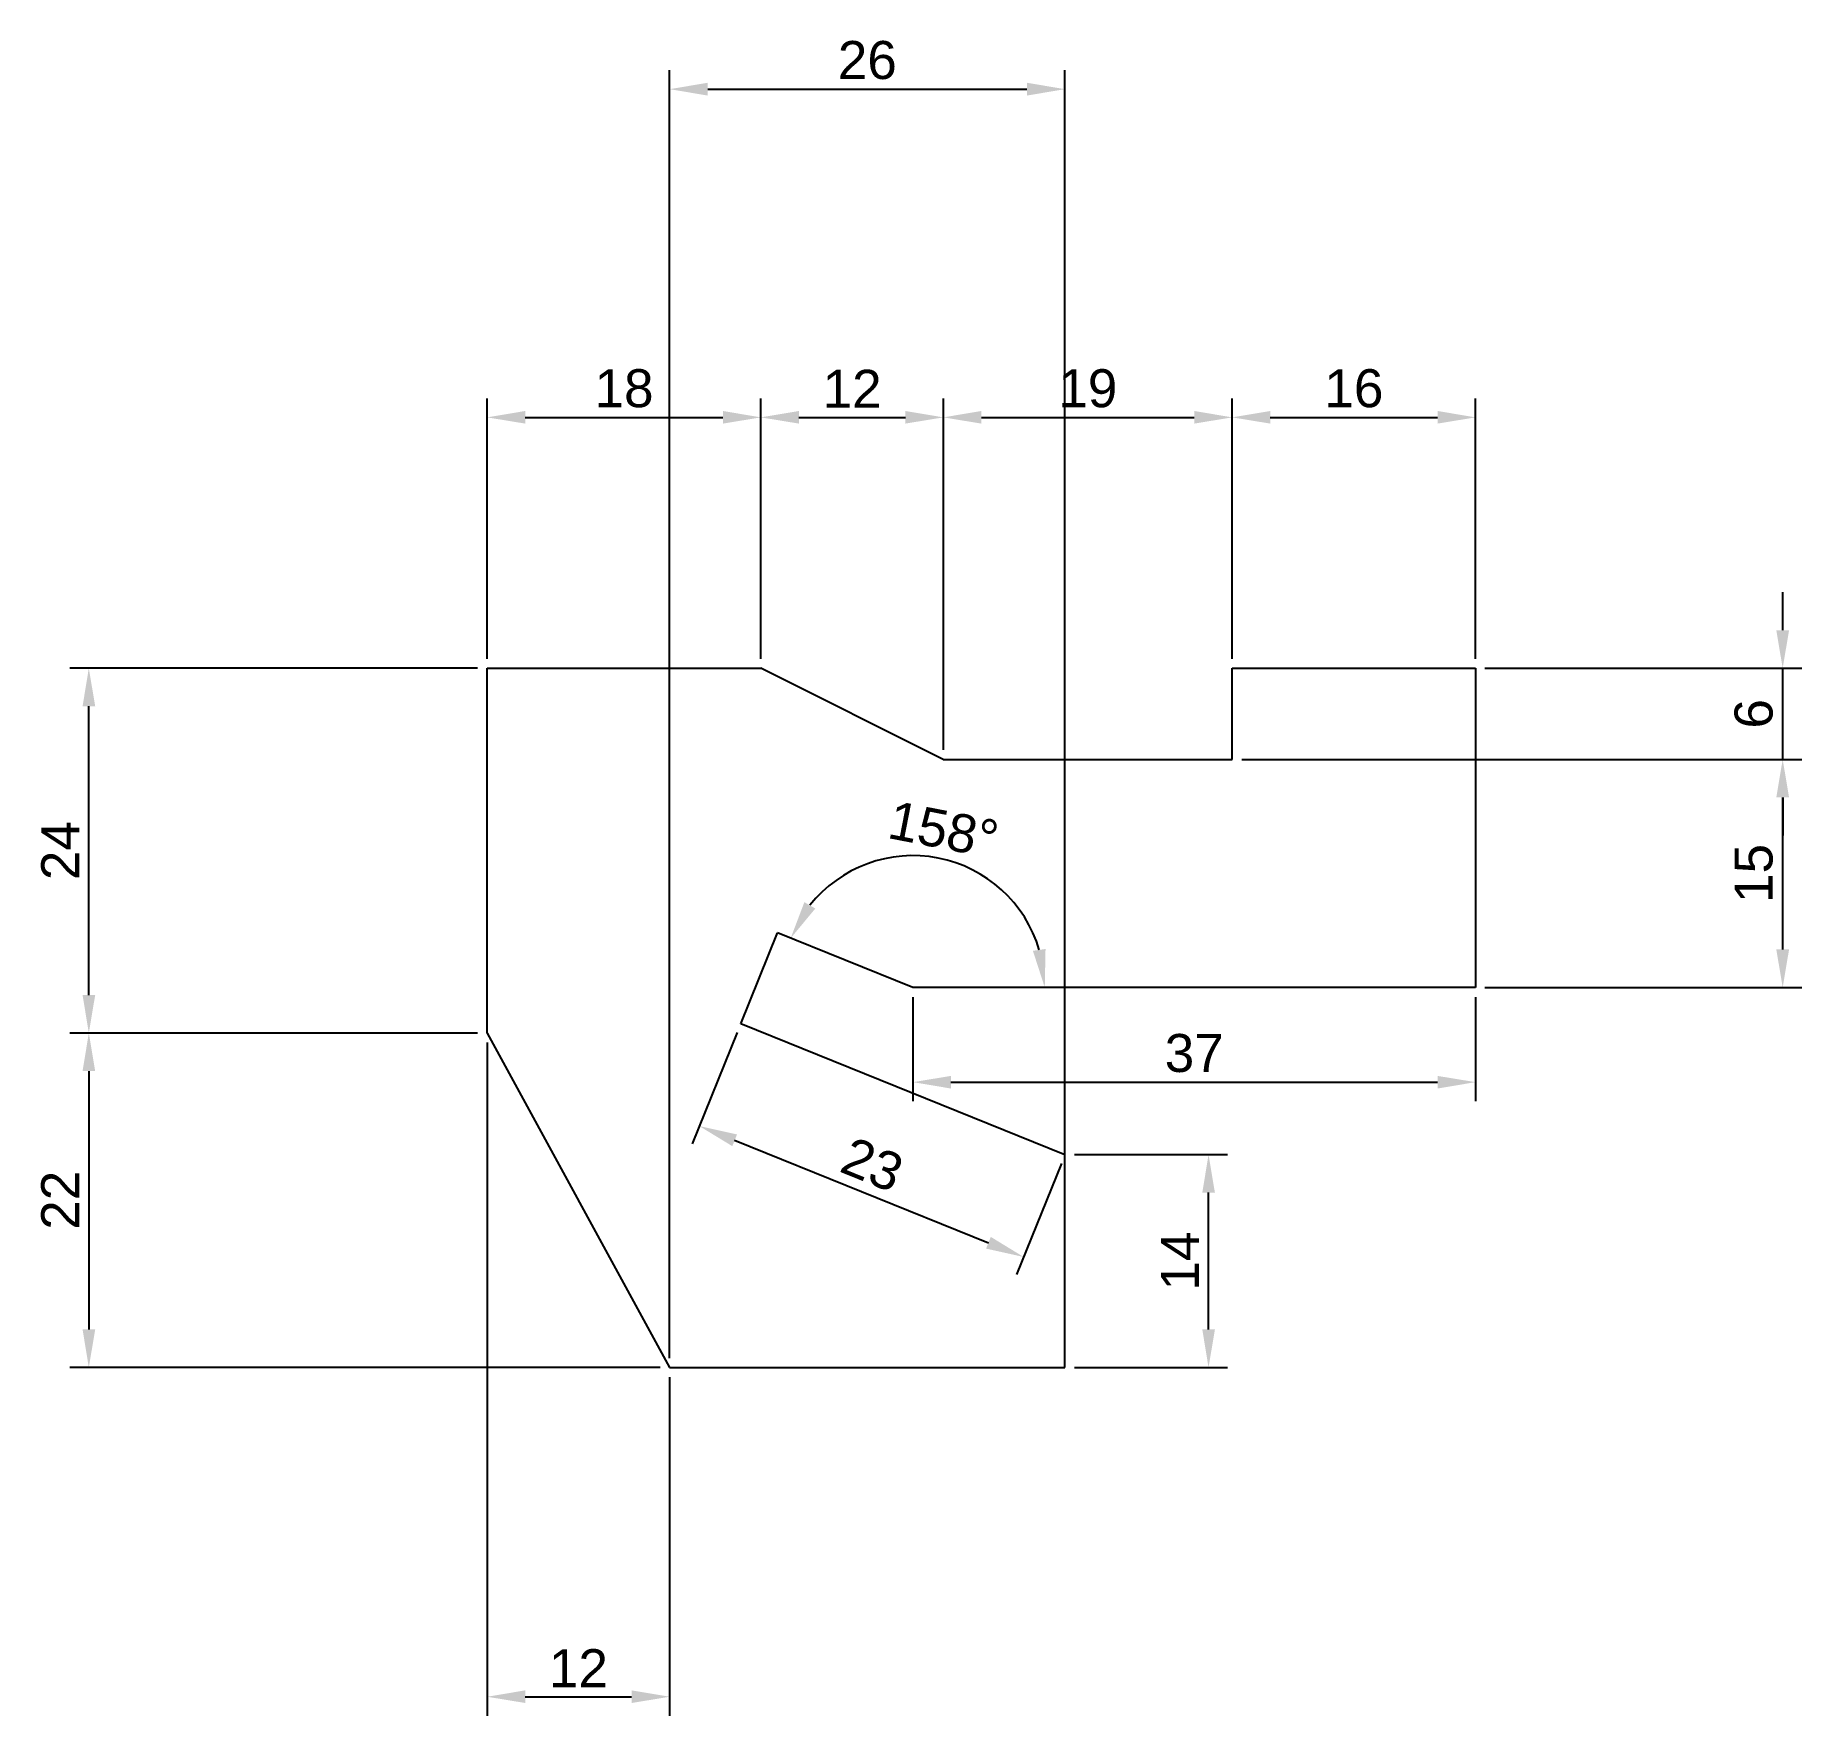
# Model space of a CAD drawing. Header units: millimetres. Extents: x 1726 to 6338, y 1871 to 2353.
# Drawn here: x 6221.9 to 6338, y 2120.3 to 2230.8 of the extents above.
import ezdxf

# ---------------------------------------------------------------- set-up
doc = ezdxf.new("R2010")
doc.units = ezdxf.units.MM
doc.styles.get("Standard").update_dxf_attribs({"font": 'arial.ttf'})
doc.dimstyles.new('ISO-25', dxfattribs={"dimtxt": 2.5, "dimasz": 2.5, "dimexe": 1.25, "dimexo": 0.625, "dimtad": 1, "dimtxsty": 'Standard', "dimcen": 2.5, "dimadec": 0, "dimazin": 0, "dimtfac": 1, "dimtmove": 0, "dimatfit": 3, "dimfxl": 1, "dimarcsym": 0})

# ---------------------------------------------------------------- blocks, each defined once
blk = doc.blocks.new('*D3')
at = {"color": 0, "lineweight": -2, "transparency": 16777216}
for p, q in [((6251.59, 2189.79), (6251.59, 2206.92)), ((6269.59, 2189.79), (6269.59, 2206.92)), ((6254.09, 2205.67), (6267.09, 2205.67))]:
    blk.add_line(p, q, dxfattribs=at)
at = {"color": 0, "transparency": 16777216}
for points in [[(6254.09, 2206.09), (6254.09, 2205.26), (6251.59, 2205.67)], [(6267.09, 2206.09), (6267.09, 2205.26), (6269.59, 2205.67)]]:
    blk.add_solid(points, dxfattribs=at)
at = {"layer": 'Defpoints', "color": 0, "transparency": 16777216}
for p in [(6269.59, 2205.67), (6251.59, 2189.17), (6269.59, 2189.17)]:
    blk.add_point(p, dxfattribs=at)
at = {"color": 0, "transparency": 16777216, "insert": (6260.59, 2207.57), "char_height": 2.5, "attachment_point": 5}
blk.add_mtext('18', dxfattribs=at)
blk = doc.blocks.new('*D4')
at = {"color": 0, "lineweight": -2, "transparency": 16777216}
for p, q in [((6269.59, 2189.79), (6269.59, 2206.92)), ((6281.59, 2183.79), (6281.59, 2206.92)), ((6272.09, 2205.67), (6279.09, 2205.67))]:
    blk.add_line(p, q, dxfattribs=at)
at = {"color": 0, "transparency": 16777216}
for points in [[(6272.09, 2206.09), (6272.09, 2205.26), (6269.59, 2205.67)], [(6279.09, 2206.09), (6279.09, 2205.26), (6281.59, 2205.67)]]:
    blk.add_solid(points, dxfattribs=at)
at = {"layer": 'Defpoints', "color": 0, "transparency": 16777216}
for p in [(6281.59, 2205.67), (6269.59, 2189.17), (6281.59, 2183.17)]:
    blk.add_point(p, dxfattribs=at)
at = {"color": 0, "transparency": 16777216, "insert": (6275.59, 2207.55), "char_height": 2.5, "attachment_point": 5}
blk.add_mtext('12', dxfattribs=at)
blk = doc.blocks.new('*D5')
at = {"color": 0, "lineweight": -2, "transparency": 16777216}
for p, q in [((6281.59, 2183.79), (6281.59, 2206.92)), ((6300.59, 2189.79), (6300.59, 2206.92)), ((6284.09, 2205.67), (6298.09, 2205.67))]:
    blk.add_line(p, q, dxfattribs=at)
at = {"color": 0, "transparency": 16777216}
for points in [[(6284.09, 2206.09), (6284.09, 2205.26), (6281.59, 2205.67)], [(6298.09, 2206.09), (6298.09, 2205.26), (6300.59, 2205.67)]]:
    blk.add_solid(points, dxfattribs=at)
at = {"layer": 'Defpoints', "color": 0, "transparency": 16777216}
for p in [(6300.59, 2205.67), (6300.59, 2189.17), (6281.59, 2183.17)]:
    blk.add_point(p, dxfattribs=at)
at = {"color": 0, "transparency": 16777216, "insert": (6291.09, 2207.57), "char_height": 2.5, "attachment_point": 5}
blk.add_mtext('19', dxfattribs=at)
blk = doc.blocks.new('*D6')
at = {"color": 0, "lineweight": -2, "transparency": 16777216}
for p, q in [((6300.59, 2189.79), (6300.59, 2206.92)), ((6316.59, 2189.79), (6316.59, 2206.92)), ((6303.09, 2205.67), (6314.09, 2205.67))]:
    blk.add_line(p, q, dxfattribs=at)
at = {"color": 0, "transparency": 16777216}
for points in [[(6303.09, 2206.09), (6303.09, 2205.26), (6300.59, 2205.67)], [(6314.09, 2206.09), (6314.09, 2205.26), (6316.59, 2205.67)]]:
    blk.add_solid(points, dxfattribs=at)
at = {"layer": 'Defpoints', "color": 0, "transparency": 16777216}
for p in [(6316.59, 2205.67), (6300.59, 2189.17), (6316.59, 2189.17)]:
    blk.add_point(p, dxfattribs=at)
at = {"color": 0, "transparency": 16777216, "insert": (6308.59, 2207.57), "char_height": 2.5, "attachment_point": 5}
blk.add_mtext('16', dxfattribs=at)
blk = doc.blocks.new('*D8')
at = {"color": 0, "lineweight": -2, "transparency": 16777216}
for p, q in [((6250.96, 2189.17), (6224.14, 2189.17)), ((6225.39, 2167.67), (6225.39, 2186.67)), ((6250.96, 2165.17), (6224.14, 2165.17))]:
    blk.add_line(p, q, dxfattribs=at)
at = {"color": 0, "transparency": 16777216}
for points in [[(6224.98, 2186.67), (6225.81, 2186.67), (6225.39, 2189.17)], [(6224.98, 2167.67), (6225.81, 2167.67), (6225.39, 2165.17)]]:
    blk.add_solid(points, dxfattribs=at)
at = {"layer": 'Defpoints', "color": 0, "transparency": 16777216}
for p in [(6225.39, 2189.17), (6251.59, 2189.17), (6251.59, 2165.17)]:
    blk.add_point(p, dxfattribs=at)
at = {"color": 0, "transparency": 16777216, "insert": (6223.51, 2177.17), "char_height": 2.5, "attachment_point": 5, "rotation": 90}
blk.add_mtext('24', dxfattribs=at)
blk = doc.blocks.new('*D9')
at = {"color": 0, "lineweight": -2, "transparency": 16777216}
for p, q in [((6301.21, 2183.17), (6338.04, 2183.17)), ((6336.79, 2170.67), (6336.79, 2180.67)), ((6317.21, 2168.17), (6338.04, 2168.17))]:
    blk.add_line(p, q, dxfattribs=at)
at = {"color": 0, "transparency": 16777216}
for points in [[(6336.37, 2180.67), (6337.21, 2180.67), (6336.79, 2183.17)], [(6336.37, 2170.67), (6337.21, 2170.67), (6336.79, 2168.17)]]:
    blk.add_solid(points, dxfattribs=at)
at = {"layer": 'Defpoints', "color": 0, "transparency": 16777216}
for p in [(6300.59, 2183.17), (6336.79, 2183.17), (6316.59, 2168.17)]:
    blk.add_point(p, dxfattribs=at)
at = {"color": 0, "transparency": 16777216, "insert": (6334.89, 2175.67), "char_height": 2.5, "attachment_point": 5, "rotation": 90}
blk.add_mtext('15', dxfattribs=at)
blk = doc.blocks.new('*D10')
at = {"color": 0, "lineweight": -2, "transparency": 16777216}
for p, q in [((6336.79, 2191.67), (6336.79, 2194.17)), ((6317.21, 2189.17), (6338.04, 2189.17)), ((6336.79, 2183.17), (6336.79, 2189.17)), ((6301.21, 2183.17), (6338.04, 2183.17)), ((6336.79, 2180.67), (6336.79, 2178.17))]:
    blk.add_line(p, q, dxfattribs=at)
at = {"color": 0, "transparency": 16777216}
for points in [[(6336.37, 2191.67), (6337.21, 2191.67), (6336.79, 2189.17)], [(6336.37, 2180.67), (6337.21, 2180.67), (6336.79, 2183.17)]]:
    blk.add_solid(points, dxfattribs=at)
at = {"layer": 'Defpoints', "color": 0, "transparency": 16777216}
for p in [(6316.59, 2189.17), (6336.79, 2189.17), (6300.59, 2183.17)]:
    blk.add_point(p, dxfattribs=at)
at = {"color": 0, "transparency": 16777216, "insert": (6334.89, 2186.17), "char_height": 2.5, "attachment_point": 5, "rotation": 90}
blk.add_mtext('6', dxfattribs=at)
blk = doc.blocks.new('*D11')
at = {"color": 0, "lineweight": -2, "transparency": 16777216}
for p, q in [((6268.03, 2165.2), (6265.08, 2157.89)), ((6267.86, 2158.12), (6284.55, 2151.37)), ((6289.35, 2156.59), (6286.4, 2149.28))]:
    blk.add_line(p, q, dxfattribs=at)
at = {"color": 0, "transparency": 16777216}
for points in [[(6268.02, 2158.5), (6267.71, 2157.73), (6265.54, 2159.05)], [(6284.71, 2151.76), (6284.4, 2150.99), (6286.87, 2150.44)]]:
    blk.add_solid(points, dxfattribs=at)
at = {"layer": 'Defpoints', "color": 0, "transparency": 16777216}
for p in [(6268.26, 2165.78), (6289.59, 2157.17), (6286.87, 2150.44)]:
    blk.add_point(p, dxfattribs=at)
at = {"color": 0, "transparency": 16777216, "insert": (6276.92, 2156.51), "char_height": 2.5, "attachment_point": 5, "rotation": 338}
blk.add_mtext('23', dxfattribs=at)
blk = doc.blocks.new('*D12')
at = {"color": 0, "lineweight": -2, "transparency": 16777216}
blk.add_arc((6279.59, 2168.17), 8.67, 16.5822, 141.4178, dxfattribs=at)
at = {"color": 0, "transparency": 16777216}
for points in [[(6273.17, 2173.36), (6272.45, 2173.78), (6271.55, 2171.41)], [(6288.31, 2170.7), (6287.48, 2170.58), (6288.26, 2168.17)]]:
    blk.add_solid(points, dxfattribs=at)
at = {"layer": 'Defpoints', "color": 0, "transparency": 16777216}
for p in [(6284.84, 2175.06), (6270.68, 2171.76), (6279.59, 2168.17), (6279.59, 2168.17), (6316.59, 2168.17)]:
    blk.add_point(p, dxfattribs=at)
at = {"color": 0, "transparency": 16777216, "insert": (6281.6, 2178.54), "char_height": 2.5, "attachment_point": 5, "rotation": 349}
blk.add_mtext('158°', dxfattribs=at)
blk = doc.blocks.new('*D13')
at = {"color": 0, "lineweight": -2, "transparency": 16777216}
for p, q in [((6279.59, 2167.54), (6279.59, 2160.69)), ((6316.59, 2167.54), (6316.59, 2160.69)), ((6282.09, 2161.94), (6314.09, 2161.94))]:
    blk.add_line(p, q, dxfattribs=at)
at = {"color": 0, "transparency": 16777216}
for points in [[(6282.09, 2162.35), (6282.09, 2161.52), (6279.59, 2161.94)], [(6314.09, 2162.35), (6314.09, 2161.52), (6316.59, 2161.94)]]:
    blk.add_solid(points, dxfattribs=at)
at = {"layer": 'Defpoints', "color": 0, "transparency": 16777216}
for p in [(6279.59, 2168.17), (6316.59, 2168.17), (6316.59, 2161.94)]:
    blk.add_point(p, dxfattribs=at)
at = {"color": 0, "transparency": 16777216, "insert": (6298.09, 2163.84), "char_height": 2.5, "attachment_point": 5}
blk.add_mtext('37', dxfattribs=at)
blk = doc.blocks.new('*D14')
at = {"color": 0, "lineweight": -2, "transparency": 16777216}
for p, q in [((6251.59, 2164.54), (6251.59, 2120.26)), ((6263.59, 2142.54), (6263.59, 2120.26)), ((6254.09, 2121.51), (6261.09, 2121.51))]:
    blk.add_line(p, q, dxfattribs=at)
at = {"color": 0, "transparency": 16777216}
for points in [[(6254.09, 2121.93), (6254.09, 2121.1), (6251.59, 2121.51)], [(6261.09, 2121.93), (6261.09, 2121.1), (6263.59, 2121.51)]]:
    blk.add_solid(points, dxfattribs=at)
at = {"layer": 'Defpoints', "color": 0, "transparency": 16777216}
for p in [(6251.59, 2165.17), (6263.59, 2143.17), (6263.59, 2121.51)]:
    blk.add_point(p, dxfattribs=at)
at = {"color": 0, "transparency": 16777216, "insert": (6257.59, 2123.39), "char_height": 2.5, "attachment_point": 5}
blk.add_mtext('12', dxfattribs=at)
blk = doc.blocks.new('*D16')
at = {"color": 0, "lineweight": -2, "transparency": 16777216}
for p, q in [((6250.96, 2165.17), (6224.14, 2165.17)), ((6225.39, 2162.67), (6225.39, 2145.67)), ((6262.96, 2143.17), (6224.14, 2143.17))]:
    blk.add_line(p, q, dxfattribs=at)
at = {"color": 0, "transparency": 16777216}
for points in [[(6224.98, 2162.67), (6225.81, 2162.67), (6225.39, 2165.17)], [(6224.98, 2145.67), (6225.81, 2145.67), (6225.39, 2143.17)]]:
    blk.add_solid(points, dxfattribs=at)
at = {"layer": 'Defpoints', "color": 0, "transparency": 16777216}
for p in [(6251.59, 2165.17), (6225.39, 2143.17), (6263.59, 2143.17)]:
    blk.add_point(p, dxfattribs=at)
at = {"color": 0, "transparency": 16777216, "insert": (6223.51, 2154.17), "char_height": 2.5, "attachment_point": 5, "rotation": 90}
blk.add_mtext('22', dxfattribs=at)
blk = doc.blocks.new('*D17')
at = {"color": 0, "lineweight": -2, "transparency": 16777216}
for p, q in [((6290.21, 2157.17), (6300.28, 2157.17)), ((6299.03, 2145.67), (6299.03, 2154.67)), ((6290.21, 2143.17), (6300.28, 2143.17))]:
    blk.add_line(p, q, dxfattribs=at)
at = {"color": 0, "transparency": 16777216}
for points in [[(6298.62, 2154.67), (6299.45, 2154.67), (6299.03, 2157.17)], [(6298.62, 2145.67), (6299.45, 2145.67), (6299.03, 2143.17)]]:
    blk.add_solid(points, dxfattribs=at)
at = {"layer": 'Defpoints', "color": 0, "transparency": 16777216}
for p in [(6289.59, 2157.17), (6299.03, 2157.17), (6289.59, 2143.17)]:
    blk.add_point(p, dxfattribs=at)
at = {"color": 0, "transparency": 16777216, "insert": (6297.15, 2150.17), "char_height": 2.5, "attachment_point": 5, "rotation": 90}
blk.add_mtext('14', dxfattribs=at)
blk = doc.blocks.new('*D31')
at = {"color": 0, "lineweight": -2, "transparency": 16777216}
for p, q in [((6263.59, 2143.79), (6263.59, 2228.51)), ((6289.59, 2143.79), (6289.59, 2228.51)), ((6266.09, 2227.26), (6287.09, 2227.26))]:
    blk.add_line(p, q, dxfattribs=at)
at = {"color": 0, "transparency": 16777216}
for points in [[(6266.09, 2227.68), (6266.09, 2226.84), (6263.59, 2227.26)], [(6287.09, 2227.68), (6287.09, 2226.84), (6289.59, 2227.26)]]:
    blk.add_solid(points, dxfattribs=at)
at = {"layer": 'Defpoints', "color": 0, "transparency": 16777216}
for p in [(6289.59, 2227.26), (6263.59, 2143.17), (6289.59, 2143.17)]:
    blk.add_point(p, dxfattribs=at)
at = {"color": 0, "transparency": 16777216, "insert": (6276.59, 2229.16), "char_height": 2.5, "attachment_point": 5}
blk.add_mtext('26', dxfattribs=at)

msp = doc.modelspace()

# ---------------------------------------------------------------- linework, layer by layer
for p, q in [((6251.588, 2165.165), (6251.588, 2189.165)), ((6251.588, 2189.165), (6269.588, 2189.165)), ((6281.588, 2183.165), (6269.588, 2189.165)), ((6300.588, 2183.165), (6300.588, 2189.165)), ((6300.588, 2189.165), (6316.588, 2189.165)), ((6316.588, 2189.165), (6316.588, 2168.165)), ((6281.588, 2183.165), (6300.588, 2183.165)), ((6268.263, 2165.781), (6270.68, 2171.764)), ((6279.588, 2168.165), (6270.68, 2171.764)), ((6316.588, 2168.165), (6279.588, 2168.165)), ((6289.588, 2157.165), (6268.263, 2165.781)), ((6251.588, 2165.165), (6263.588, 2143.165)), ((6289.588, 2143.165), (6289.588, 2157.165)), ((6289.588, 2157.165), (6289.588, 2157.165)), ((6263.588, 2143.165), (6289.588, 2143.165))]:
    msp.add_line(p, q)

# ---------------------------------------------------------------- dimensions: what is measured, and where the dimension line sits
for base, p1, p2, picture, middle in [((6289.588, 2227.26), (6263.588, 2143.165), (6289.588, 2143.165), '*D31', (6276.588, 2229.162)), ((6269.588, 2205.672), (6251.588, 2189.165), (6269.588, 2189.165), '*D3', (6260.588, 2207.573)), ((6281.588, 2205.672), (6269.588, 2189.165), (6281.588, 2183.165), '*D4', (6275.588, 2207.552)), ((6300.588, 2205.672), (6281.588, 2183.165), (6300.588, 2189.165), '*D5', (6291.088, 2207.573)), ((6316.588, 2205.672), (6300.588, 2189.165), (6316.588, 2189.165), '*D6', (6308.588, 2207.573)), ((6316.588, 2161.935), (6279.588, 2168.165), (6316.588, 2168.165), '*D13', (6298.088, 2163.837)), ((6263.588, 2121.515), (6251.588, 2165.165), (6263.588, 2143.165), '*D14', (6257.588, 2123.395))]:
    dim = msp.add_linear_dim(base=base, p1=p1, p2=p2, dimstyle='ISO-25')
    dim.commit()
    dim.dimension.update_dxf_attribs({"geometry": picture, "text_midpoint": middle})
for base, p1, p2, angle, picture, middle in [((6336.788, 2189.165), (6300.588, 2183.165), (6316.588, 2189.165), 270, '*D10', (6334.887, 2186.165)), ((6225.393, 2189.165), (6251.588, 2165.165), (6251.588, 2189.165), 270, '*D8', (6223.513, 2177.165)), ((6336.788, 2183.165), (6316.588, 2168.165), (6300.588, 2183.165), 270, '*D9', (6334.887, 2175.665)), ((6225.393, 2143.165), (6251.588, 2165.165), (6263.588, 2143.165), 90, '*D16', (6223.513, 2154.165)), ((6299.034, 2157.165), (6289.588, 2143.165), (6289.588, 2157.165), 90, '*D17', (6297.154, 2150.165))]:
    dim = msp.add_linear_dim(base=base, p1=p1, p2=p2, angle=angle, dimstyle='ISO-25')
    dim.commit()
    dim.dimension.update_dxf_attribs({"geometry": picture, "text_midpoint": middle})
dim = msp.add_angular_dim_2l(base=(6284.845, 2175.057), line1=((6316.588, 2168.165), (6279.588, 2168.165)), line2=((6279.588, 2168.165), (6270.68, 2171.764)), dimstyle='ISO-25')
dim.commit()
dim.dimension.update_dxf_attribs({"geometry": '*D12', "text_midpoint": (6281.605, 2178.541)})
dim = msp.add_aligned_dim(p1=(6268.263, 2165.781), p2=(6289.588, 2157.165), distance=-7.256, dimstyle='ISO-25')
dim.commit()
dim.dimension.update_dxf_attribs({"geometry": '*D11', "text_midpoint": (6276.92, 2156.509)})

doc.saveas('drawing.dxf')
